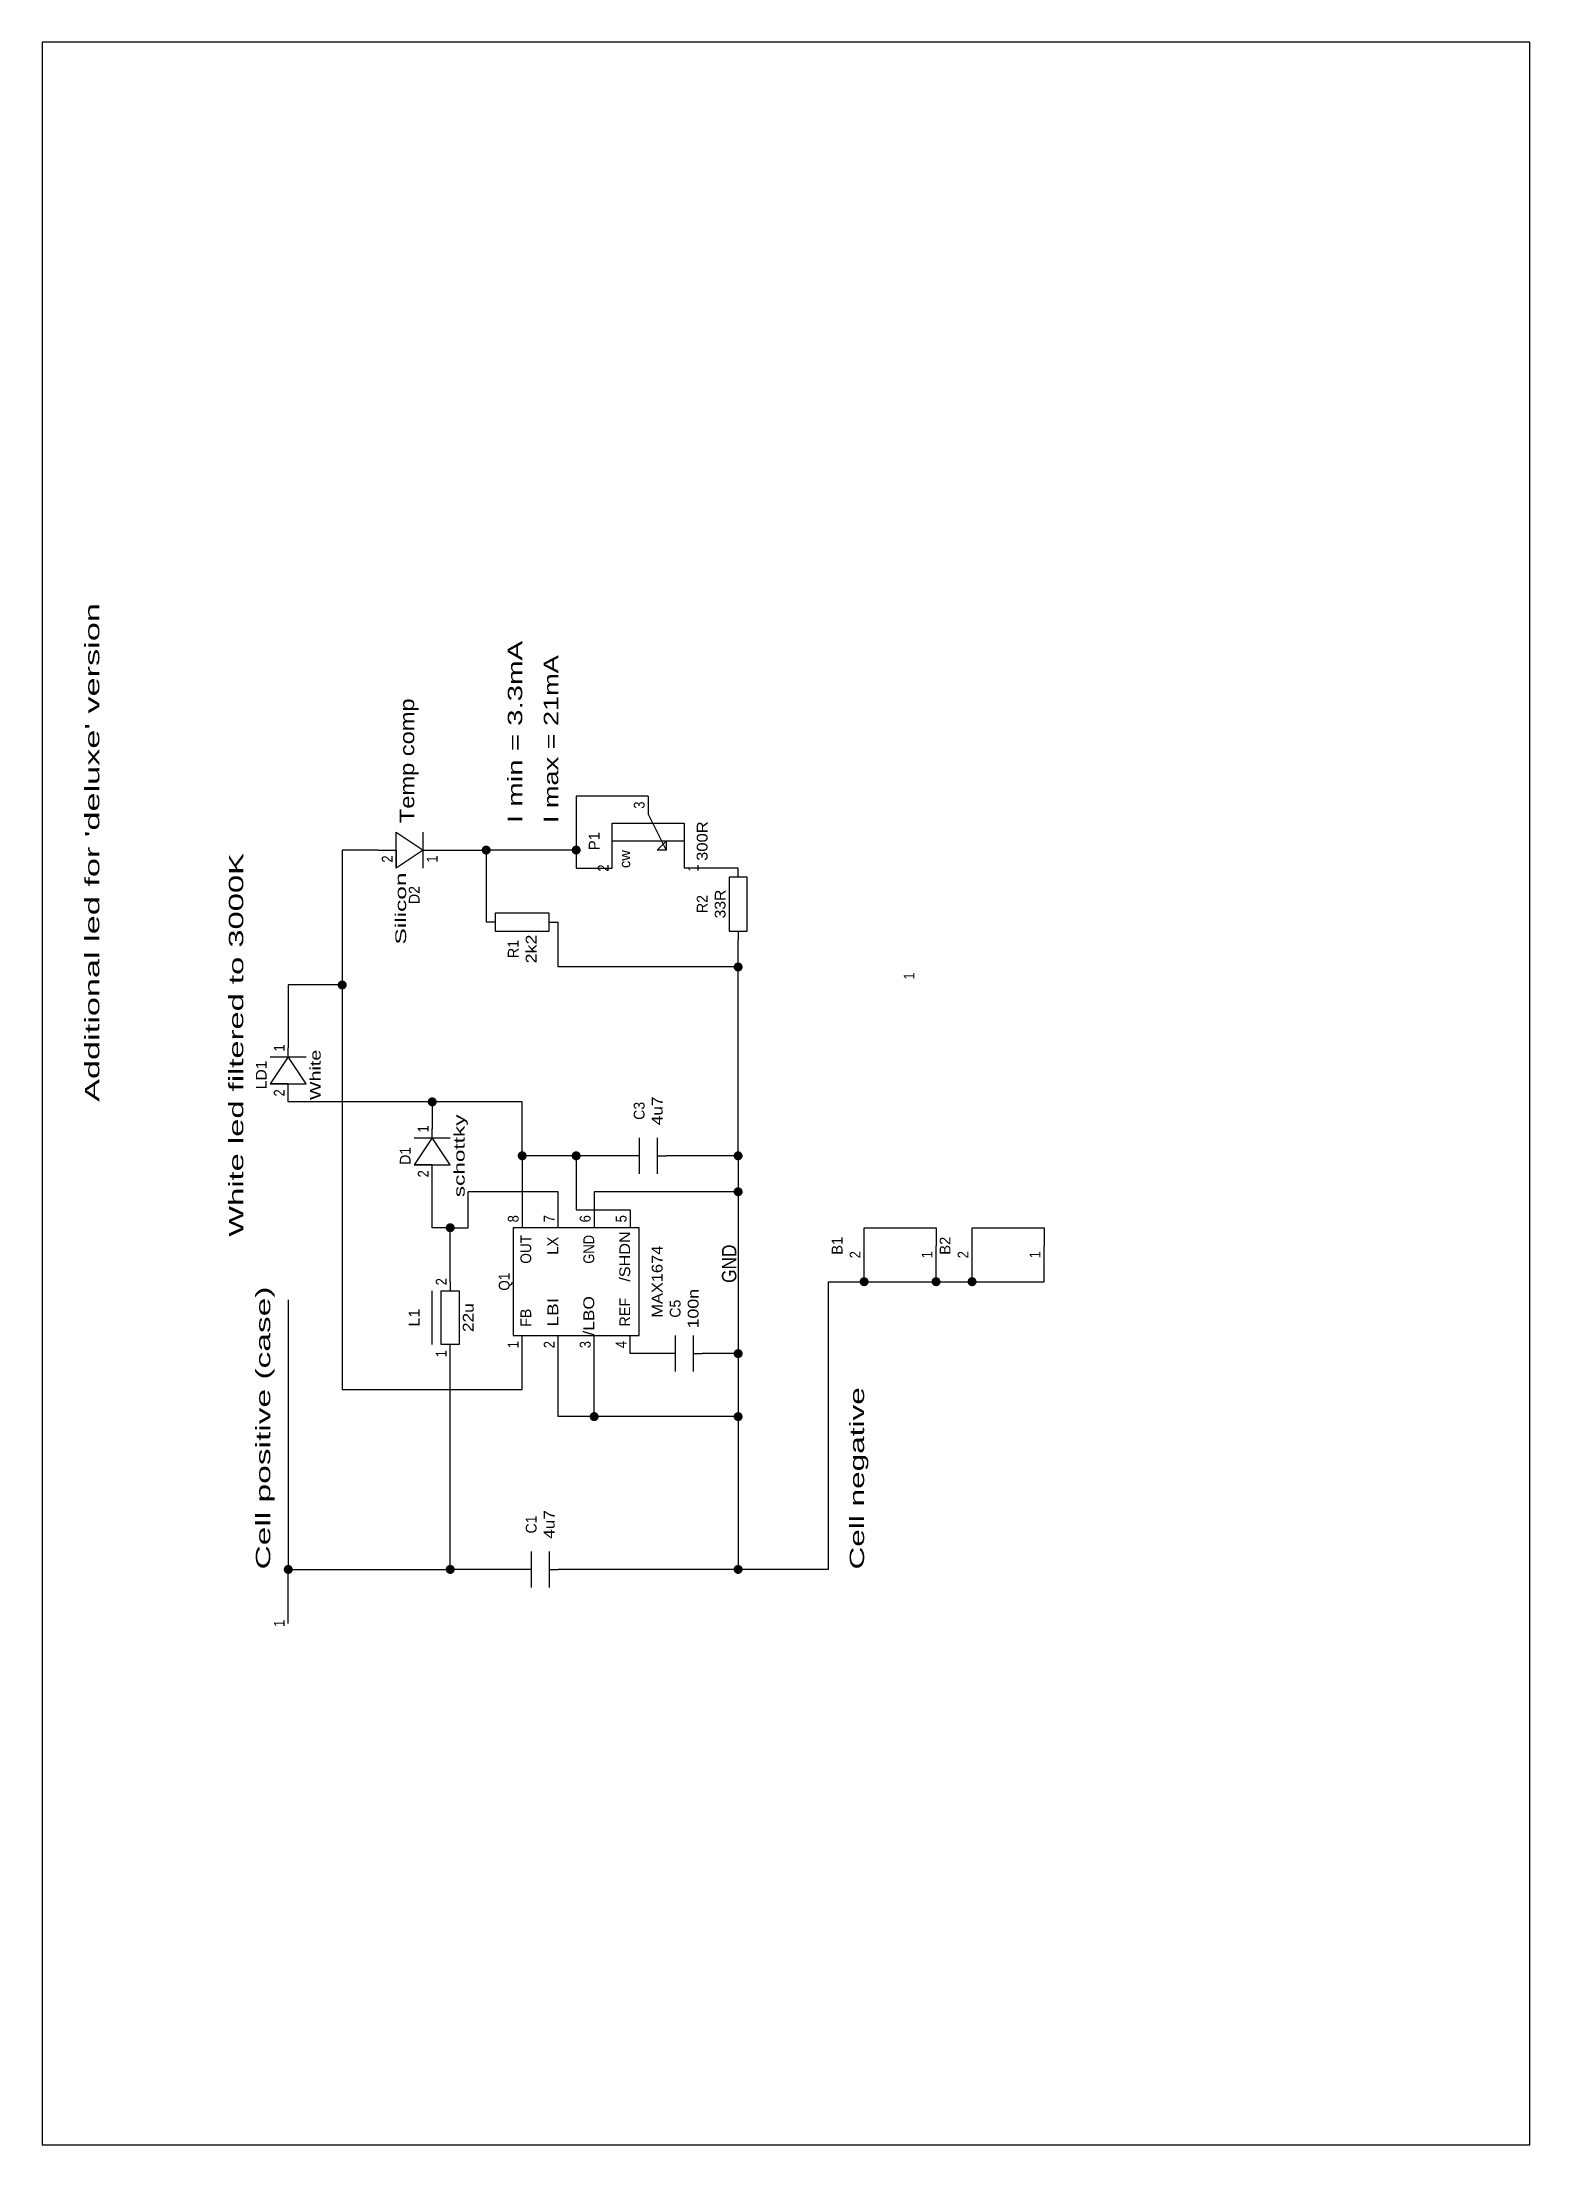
# Model space of a CAD drawing. Extents: x 6 to 203, y 9 to 289.
import ezdxf
from ezdxf.enums import TextEntityAlignment as Align

# ---------------------------------------------------------------- set-up
doc = ezdxf.new("R2010")
doc.units = 0
doc.layers.add('1', color=7, linetype='Continuous')

msp = doc.modelspace()

# ---------------------------------------------------------------- linework, layer by layer
at = {"layer": '1'}
for points in [[(203.454025, 8.741359), (203.454025, 288.692663), (5.503339, 288.692663), (5.503339, 8.741359), (203.454025, 8.741359)], [(86.139274, 188.304754), (76.56256, 188.304754), (76.56256, 181.122218)], [(86.139274, 188.304754), (86.139274, 185.910576), (88.533453, 181.122218), (87.336363, 181.122218), (88.533453, 182.319308), (88.533453, 181.122218)], [(50.226595, 181.122218), (52.620774, 181.122218), (52.620774, 178.72804), (52.620774, 183.516397), (56.212041, 181.122218), (52.620774, 178.72804)], [(56.212041, 178.72804), (56.212041, 183.516397)], [(81.350917, 178.72804), (81.350917, 184.713486), (90.927631, 184.713486), (90.927631, 182.319308), (81.350917, 182.319308)], [(90.927631, 182.319308), (90.927631, 178.72804)], [(50.226595, 181.122218), (45.438238, 181.122218), (45.438238, 163.165879)], [(56.212041, 181.122218), (57.409131, 181.122218)], [(57.409131, 181.122218), (64.591667, 181.122218)], [(64.591667, 181.122218), (64.591667, 171.545504)], [(76.56256, 181.122218), (64.591667, 181.122218)], [(76.56256, 181.122218), (76.56256, 178.72804), (81.350917, 178.72804)], [(98.110167, 178.72804), (90.927631, 178.72804)], [(96.913078, 170.348415), (99.307256, 170.348415), (99.307256, 177.53095), (96.913078, 177.53095), (96.913078, 170.348415)], [(98.110167, 177.53095), (98.110167, 178.72804)], [(65.788756, 171.545504), (64.591667, 171.545504)], [(65.788756, 172.742593), (65.788756, 170.348415), (72.971292, 170.348415), (72.971292, 172.742593), (65.788756, 172.742593)], [(72.971292, 171.545504), (74.168381, 171.545504)], [(98.110167, 165.560058), (74.168381, 165.560058), (74.168381, 171.545504)], [(98.110167, 170.348415), (98.110167, 169.151325)], [(98.110167, 165.560058), (98.110167, 169.151325)], [(98.110167, 140.421182), (98.110167, 165.560058)], [(45.438238, 163.165879), (38.255702, 163.165879), (38.255702, 154.786254)], [(45.438238, 163.165879), (45.438238, 109.29686), (69.380024, 109.29686), (69.380024, 116.479396)], [(38.255702, 153.589164), (38.255702, 154.786254)], [(38.255702, 147.603718), (38.255702, 149.997897), (35.861523, 149.997897), (40.649881, 149.997897), (38.255702, 153.589164), (35.861523, 149.997897)], [(35.861523, 153.589164), (40.649881, 153.589164)], [(57.409131, 147.603718), (38.255702, 147.603718)], [(59.803309, 147.603718), (57.409131, 147.603718)], [(57.409131, 147.603718), (57.409131, 144.01245)], [(62.197488, 147.603718), (59.803309, 147.603718)], [(64.591667, 147.603718), (62.197488, 147.603718)], [(69.380024, 140.421182), (69.380024, 147.603718), (64.591667, 147.603718)], [(57.409131, 136.829914), (57.409131, 139.224093), (55.014952, 139.224093), (59.803309, 139.224093), (57.409131, 142.815361), (55.014952, 139.224093)], [(55.014952, 142.815361), (59.803309, 142.815361)], [(57.409131, 142.815361), (57.409131, 144.01245)], [(84.942185, 142.815361), (84.942185, 138.027004)], [(87.336363, 142.815361), (87.336363, 138.027004)], [(76.56256, 140.421182), (69.380024, 140.421182)], [(69.380024, 140.421182), (69.380024, 130.844468)], [(83.745095, 140.421182), (76.56256, 140.421182)], [(76.56256, 140.421182), (76.56256, 133.238646), (83.745095, 133.238646), (83.745095, 130.844468)], [(84.942185, 140.421182), (83.745095, 140.421182)], [(87.336363, 140.421182), (88.533453, 140.421182)], [(98.110167, 140.421182), (88.533453, 140.421182)], [(98.110167, 140.421182), (98.110167, 135.632825)], [(59.803309, 130.844468), (57.409131, 130.844468), (57.409131, 136.829914)], [(59.803309, 130.844468), (62.197488, 130.844468), (62.197488, 135.632825)], [(74.168381, 130.844468), (74.168381, 135.632825), (62.197488, 135.632825)], [(98.110167, 135.632825), (78.956738, 135.632825), (78.956738, 130.844468)], [(98.110167, 135.632825), (98.110167, 114.085218)], [(59.803309, 123.661932), (59.803309, 130.844468)], [(68.182934, 116.479396), (84.942185, 116.479396), (84.942185, 130.844468), (68.182934, 130.844468), (68.182934, 116.479396)], [(114.869417, 128.450289), (114.869417, 130.844468), (124.446132, 130.844468), (124.446132, 128.450289)], [(129.234489, 128.450289), (129.234489, 130.844468), (138.811203, 130.844468), (138.811203, 128.450289)], [(114.869417, 123.661932), (114.869417, 128.450289)], [(124.446132, 123.661932), (124.446132, 128.450289)], [(129.234489, 123.661932), (129.234489, 128.450289)], [(129.234489, 123.661932), (138.811203, 123.661932), (138.811203, 128.450289)], [(59.803309, 123.661932), (59.803309, 122.464843)], [(110.08106, 123.661932), (110.08106, 85.355074), (98.110167, 85.355074)], [(110.08106, 123.661932), (114.869417, 123.661932)], [(114.869417, 123.661932), (124.446132, 123.661932)], [(124.446132, 123.661932), (129.234489, 123.661932)], [(38.255702, 121.267753), (38.255702, 85.355074)], [(57.409131, 115.282307), (57.409131, 122.464843)], [(59.803309, 114.085218), (59.803309, 115.282307), (58.60622, 115.282307), (58.60622, 122.464843), (61.000399, 122.464843), (61.000399, 115.282307), (59.803309, 115.282307)], [(78.956738, 105.705592), (74.168381, 105.705592), (74.168381, 116.479396)], [(78.956738, 105.705592), (78.956738, 116.479396)], [(88.533453, 114.085218), (83.745095, 114.085218), (83.745095, 116.479396)], [(89.730542, 116.479396), (89.730542, 111.691039)], [(92.12472, 116.479396), (92.12472, 111.691039)], [(59.803309, 85.355074), (59.803309, 114.085218)], [(89.730542, 114.085218), (88.533453, 114.085218)], [(92.12472, 114.085218), (93.32181, 114.085218)], [(98.110167, 114.085218), (93.32181, 114.085218)], [(98.110167, 114.085218), (98.110167, 105.705592)], [(98.110167, 105.705592), (78.956738, 105.705592)], [(98.110167, 105.705592), (98.110167, 85.355074)], [(70.577113, 87.749253), (70.577113, 82.960896)], [(72.971292, 87.749253), (72.971292, 82.960896)], [(38.255702, 85.355074), (59.803309, 85.355074)], [(38.255702, 78.172539), (38.255702, 85.355074)], [(69.380024, 85.355074), (59.803309, 85.355074)], [(70.577113, 85.355074), (69.380024, 85.355074)], [(72.971292, 85.355074), (74.168381, 85.355074)], [(98.110167, 85.355074), (74.168381, 85.355074)]]:
    msp.add_lwpolyline(points, dxfattribs=at)
at = {"layer": '1', "const_width": 0.598545}
for points in [[(64.292394, 181.122218, 1), (64.890939, 181.122218, 1)], [(76.263287, 181.122218, 1), (76.861832, 181.122218, 1)], [(97.810895, 165.560058, 1), (98.409439, 165.560058, 1)], [(45.138965, 163.165879, 1), (45.73751, 163.165879, 1)], [(57.109858, 147.603718, 1), (57.708403, 147.603718, 1)], [(69.080751, 140.421182, 1), (69.679296, 140.421182, 1)], [(76.263287, 140.421182, 1), (76.861832, 140.421182, 1)], [(97.810895, 140.421182, 1), (98.409439, 140.421182, 1)], [(97.810895, 135.632825, 1), (98.409439, 135.632825, 1)], [(59.504037, 130.844468, 1), (60.102582, 130.844468, 1)], [(114.570145, 123.661932, 1), (115.16869, 123.661932, 1)], [(124.146859, 123.661932, 1), (124.745404, 123.661932, 1)], [(128.935216, 123.661932, 1), (129.533761, 123.661932, 1)], [(97.810895, 114.085218, 1), (98.409439, 114.085218, 1)], [(78.657466, 105.705592, 1), (79.256011, 105.705592, 1)], [(97.810895, 105.705592, 1), (98.409439, 105.705592, 1)], [(37.95643, 85.355074, 1), (38.554974, 85.355074, 1)], [(59.504037, 85.355074, 1), (60.102582, 85.355074, 1)], [(97.810895, 85.355074, 1), (98.409439, 85.355074, 1)]]:
    msp.add_lwpolyline(points, format="xyb", close=True, dxfattribs=at)

# ---------------------------------------------------------------- texts
at = {"layer": '1'}
for s, height, p, p2 in [("Additional led for 'deluxe' version", 1.915343, (13.116827, 147.603718), (13.116827, 214.002271)), ('I min = 3.3mA', 1.915343, (69.380024, 184.713486), (69.380024, 208.974496)), ('I max = 21mA', 1.915343, (74.168381, 184.713486), (74.168381, 207.059153)), ('Temp comp', 1.915343, (55.014952, 184.713486), (55.014952, 201.313125)), ('3', 1.436507, (85.660438, 186.628829), (85.660438, 187.586501)), ('300R', 1.436507, (94.040063, 179.685711), (94.040063, 184.952904)), ('P1', 1.436507, (79.674992, 181.122218), (79.674992, 183.516397)), ('White led filtered to 3000K', 1.915343, (32.270256, 129.647378), (32.270256, 180.723189)), ('2', 1.436507, (52.141938, 179.446293), (52.141938, 180.403965)), ('1', 1.436507, (58.127384, 179.446293), (58.127384, 180.403965)), ('cw', 1.436507, (83.745095, 178.72804), (83.745095, 181.122218)), ('Silicon', 1.436507, (53.937572, 168.552781), (53.937572, 178.129495)), ('2', 1.436507, (80.872081, 178.249204), (80.872081, 179.206876)), ('1', 1.436507, (92.842974, 178.249204), (92.842974, 179.206876)), ('D2', 1.436507, (55.733206, 173.939683), (55.733206, 176.333861)), ('R2', 1.436507, (94.040063, 172.742593), (94.040063, 175.136772)), ('33R', 1.436507, (96.434242, 172.02434), (96.434242, 175.855025)), ('R1', 1.436507, (68.901188, 166.757147), (68.901188, 169.151325)), ('2k2', 1.436507, (71.295367, 166.038893), (71.295367, 169.869579)), ('1', 1.436507, (121.573117, 163.884132), (121.573117, 164.841804)), ('1', 1.436507, (37.776866, 154.307418), (37.776866, 155.26509)), ('White', 1.436507, (42.565223, 147.843136), (42.565223, 154.546836)), ('LD1', 1.436507, (35.382688, 149.279643), (35.382688, 153.110329)), ('2', 1.436507, (37.776866, 148.321972), (37.776866, 149.279643)), ('schottky', 1.436507, (61.718652, 134.914571), (61.718652, 145.927793)), ('C3', 1.436507, (85.660438, 145.209539), (85.660438, 147.603718)), ('4u7', 1.436507, (88.054617, 144.491286), (88.054617, 148.321972)), ('1', 1.436507, (56.930295, 143.533614), (56.930295, 144.491286)), ('D1', 1.436507, (54.536116, 139.224093), (54.536116, 141.618271)), ('2', 1.436507, (56.930295, 137.548168), (56.930295, 138.505839)), ('8', 1.436507, (68.901188, 131.562721), (68.901188, 132.520393)), ('7', 1.436507, (73.689545, 131.562721), (73.689545, 132.520393)), ('6', 1.436507, (78.477902, 131.562721), (78.477902, 132.520393)), ('5', 1.436507, (83.26626, 131.562721), (83.26626, 132.520393)), ('OUT', 1.436507, (70.577113, 126.056111), (70.577113, 129.886796)), ('LX', 1.436507, (74.168381, 127.2532), (74.168381, 129.647379)), ('GND', 1.436507, (78.956738, 126.056111), (78.956738, 129.886796)), ('/SHDN', 1.436507, (83.745095, 123.661932), (83.745095, 130.365632)), ('B1', 1.436507, (111.996403, 127.2532), (111.996403, 129.647379)), ('B2', 1.436507, (126.361474, 127.2532), (126.361474, 129.647379)), ('MAX1674', 1.436507, (88.054617, 118.873575), (88.054617, 128.450289)), ('GND', 1.915343, (97.870749, 123.50232), (97.870749, 128.609901)), ('2', 1.436507, (114.390581, 126.774364), (114.390581, 127.732036)), ('1', 1.436507, (123.967296, 126.774364), (123.967296, 127.732036)), ('2', 1.436507, (128.755653, 126.774364), (128.755653, 127.732036)), ('1', 1.436507, (138.332367, 126.774364), (138.332367, 127.732036)), ('2', 1.436507, (59.324474, 123.183096), (59.324474, 124.140768)), ('Q1', 1.436507, (67.704099, 122.464843), (67.704099, 124.859021)), ('Cell positive (case)', 1.915343, (35.861523, 85.355074), (35.861523, 123.023484)), ('22u', 1.436507, (62.915742, 116.958232), (62.915742, 120.788918)), ('LBI', 1.436507, (74.168381, 117.676485), (74.168381, 121.507171)), ('/LBO', 1.436507, (78.956738, 116.479396), (78.956738, 121.746589)), ('REF', 1.436507, (83.745095, 117.676485), (83.745095, 121.507171)), ('C5', 1.436507, (90.448795, 118.873575), (90.448795, 121.267753)), ('100n', 1.436507, (92.842974, 117.437068), (92.842974, 122.704261)), ('L1', 1.436507, (55.733206, 117.676486), (55.733206, 120.070664)), ('FB', 1.436507, (70.577113, 117.676485), (70.577113, 120.070664)), ('1', 1.436507, (68.901188, 114.803471), (68.901188, 115.761143)), ('2', 1.436507, (73.689545, 114.803471), (73.689545, 115.761143)), ('3', 1.436507, (78.477902, 114.803471), (78.477902, 115.761143)), ('4', 1.436507, (83.26626, 114.803471), (83.26626, 115.761143)), ('1', 1.436507, (59.324474, 113.606382), (59.324474, 114.564053)), ('Cell negative', 1.915343, (114.869417, 85.355074), (114.869417, 109.616084)), ('C1', 1.436507, (71.295367, 90.143432), (71.295367, 92.53761)), ('4u7', 1.436507, (73.689545, 89.425178), (73.689545, 93.255864)), ('1', 1.436507, (37.776866, 77.693703), (37.776866, 78.651374))]:
    msp.add_text(s, height=height, rotation=90, dxfattribs=at).set_placement(p, p2, align=Align.FIT)

doc.saveas('drawing.dxf')
